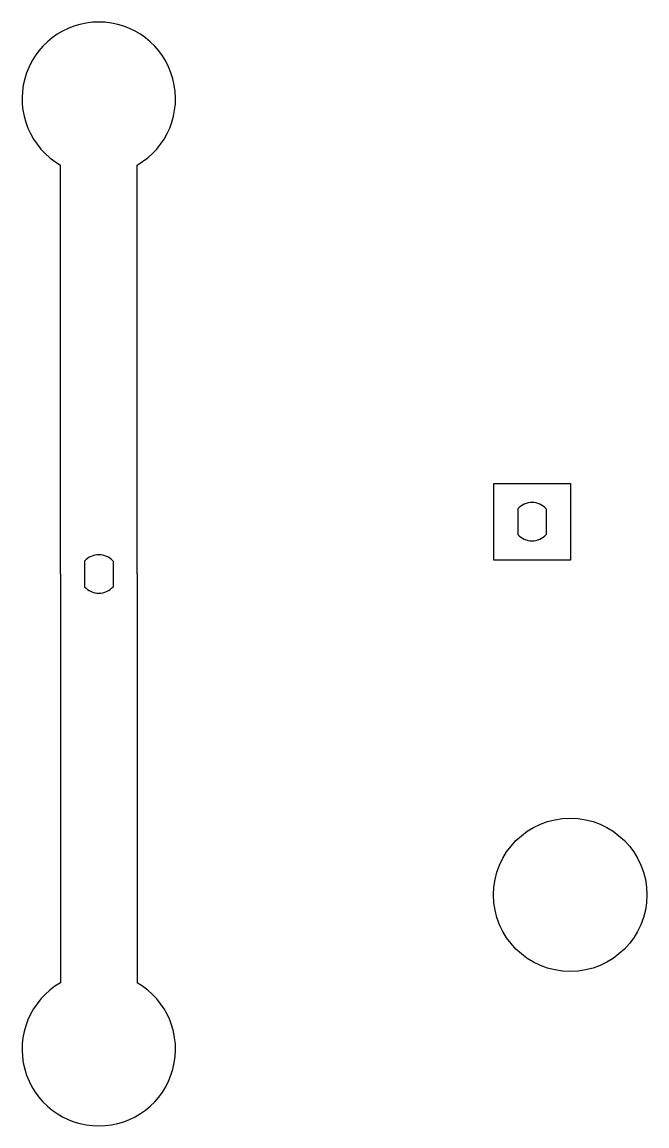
# Model space of a CAD drawing. Header units: millimetres. Extents: x 44 to 125, y 24 to 168.
import ezdxf

# ---------------------------------------------------------------- set-up
doc = ezdxf.new("R2010")
doc.units = ezdxf.units.MM
doc.header["$MEASUREMENT"] = 0

msp = doc.modelspace()

# ---------------------------------------------------------------- linework, layer by layer
for p, q in [((48.7, 95.7), (48.7, 149.04)), ((58.7, 95.7), (58.7, 149.04)), ((105.18, 107.52), (115.18, 107.52)), ((105.18, 97.52), (105.18, 107.52)), ((115.18, 107.52), (115.18, 97.52)), ((108.33, 104.2), (108.33, 100.84)), ((112.03, 104.2), (112.03, 100.84)), ((51.85, 97.38), (51.85, 94.01)), ((55.55, 97.38), (55.55, 94.01)), ((115.18, 97.52), (105.18, 97.52)), ((48.7, 95.7), (48.7, 42.36)), ((58.7, 95.7), (58.7, 42.36))]:
    msp.add_line(p, q)
msp.add_circle((115.15, 53.84), 10)
for centre, radius, start, end in [((53.7, 157.7), 10, 300, 240), ((110.18, 102.52), 2.5, 42.2686, 137.7314), ((110.18, 102.52), 2.5, 222.2686, 317.7314), ((53.7, 95.7), 2.5, 42.2686, 137.7314), ((53.7, 95.7), 2.5, 222.2686, 317.7314), ((53.7, 33.7), 10, 120, 60)]:
    msp.add_arc(centre, radius, start, end)

doc.saveas('drawing.dxf')
